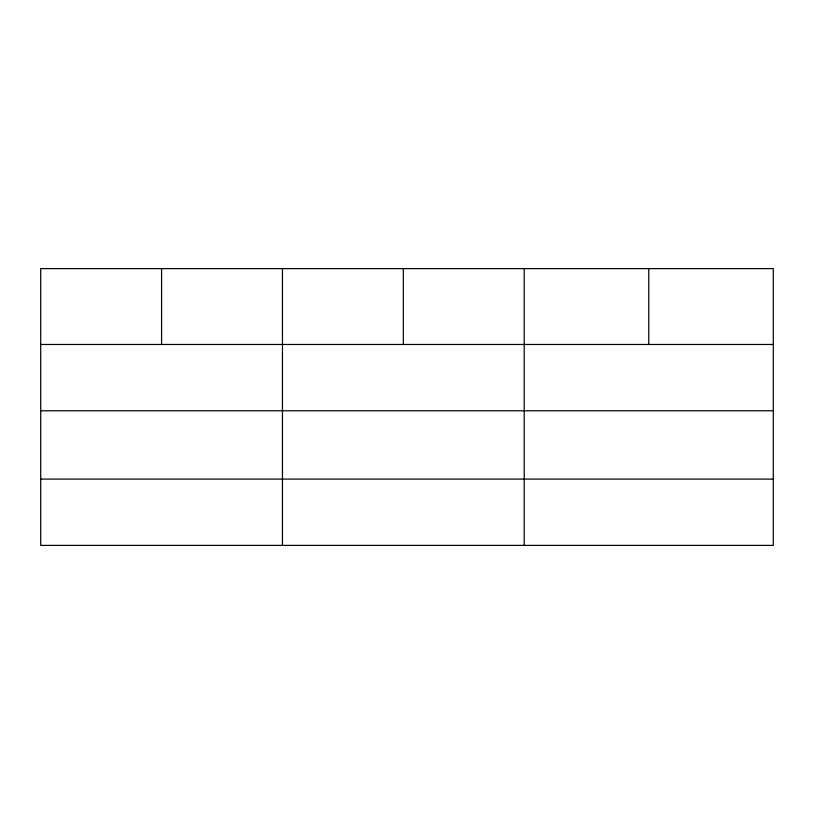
<?xml version="1.0" encoding="UTF-8"?>
<svg xmlns="http://www.w3.org/2000/svg" width="814" height="814" viewBox="0 0 814 814"><rect width="100%" height="100%" fill="white"/><g stroke="black" fill="none" stroke-linecap="round" stroke-linejoin="round"><path stroke-width="1.22" d="M773.3 410.775L773.3 268.61L40.7 268.61L40.7 545.39L773.3 545.39L773.3 410.775L40.7 410.775M40.7 344.464L773.3 344.464M40.7 479.09L773.3 479.09M648.758 268.61L648.758 344.464M524.216 268.61L524.216 545.39M403.337 268.61L403.337 344.464M282.458 268.61L282.458 545.39M161.579 268.61L161.579 344.464"/></g></svg>
